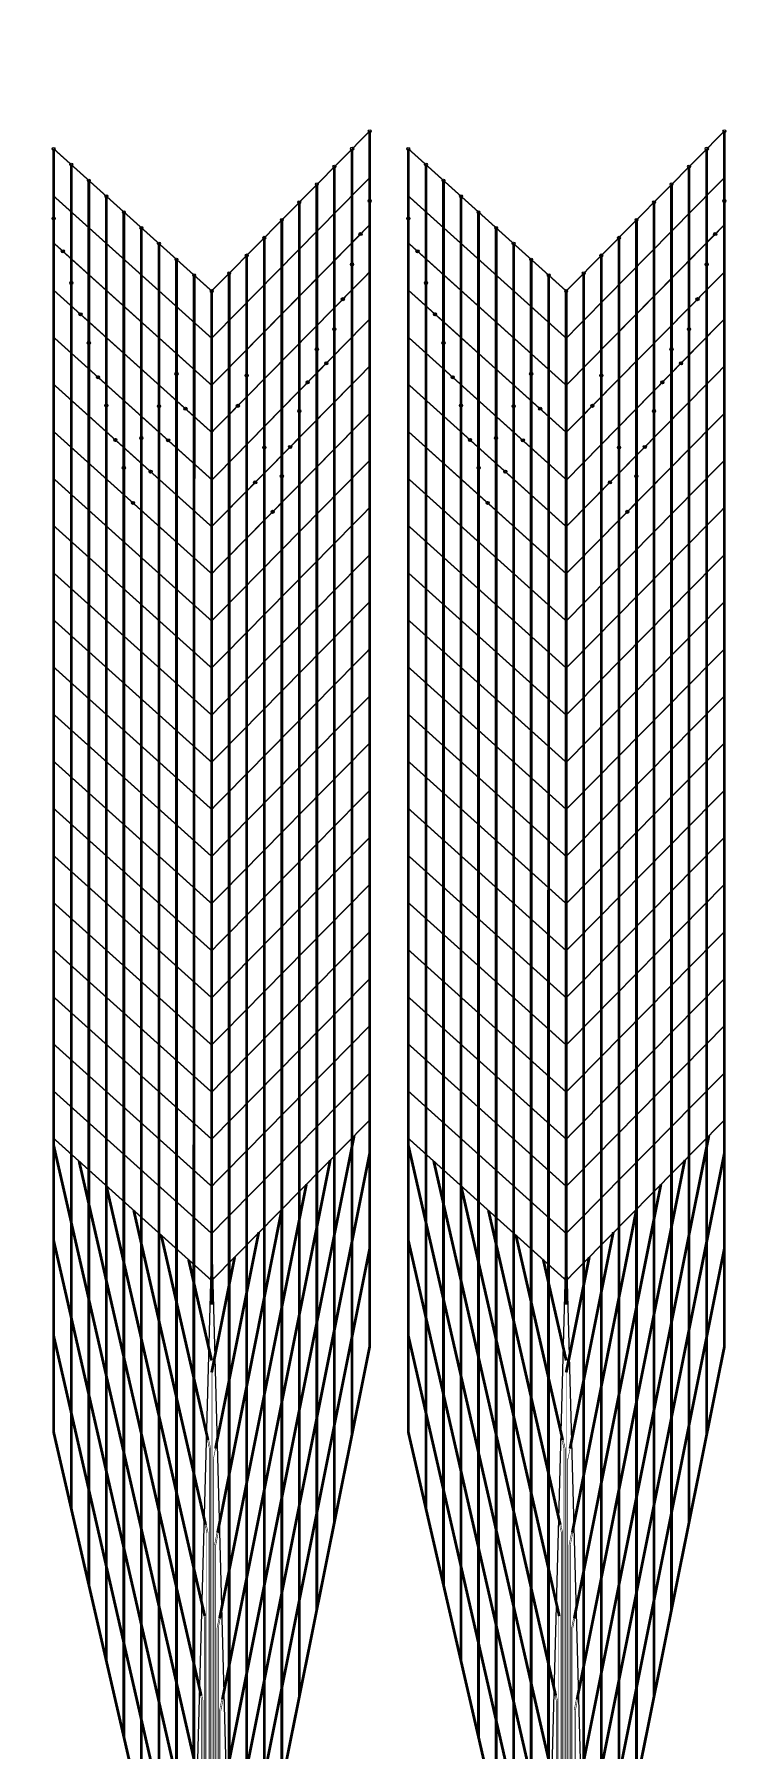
# Model space of a CAD drawing. Header units: millimetres. Extents: x -51 to 51, y -51 to 51.
# Drawn here: x 20.56 to 25.58, y 7.89 to 20.03 of the extents above; entities that cross this region are included whole.
import ezdxf

# ---------------------------------------------------------------- set-up
doc = ezdxf.new("R2010")
doc.units = ezdxf.units.MM
doc.linetypes.add('DASHED', pattern=[19.05, 12.7, -6.35])
for name, color, linetype in [('bottom_SU8', 5, 'Continuous'), ('metal', 43, 'Continuous'), ('Pt_pads', 1, 'Continuous'), ('reference', 18, 'DASHED')]:
    doc.layers.add(name, color=color, linetype=linetype)
doc.layers.add('top SU-8', color=3, linetype='Continuous', transparency=0.63)

msp = doc.modelspace()

# ---------------------------------------------------------------- linework, layer by layer
at = {"layer": 'bottom_SU8', "transparency": 33554544, "const_width": 1}
msp.add_lwpolyline([(-28.578, 24.888, 0.187667), (-37.852, -0.793, 0.186827), (-27.33, -26.113, 0.184277), (-2.859, -37.725, 0.185083), (23.009, -30.078, 0.238565), (37.759, 0.537, 0.237346), (21.83, 30.731, 0.185761), (-4.56, 37.524, 0.186578)], format="xyb", close=True, dxfattribs=at)
at = {"layer": 'bottom_SU8', "transparency": 33554559}
for points, const_width in [([(21.818, 18.216), (22.936, 19.347)], 0.01), ([(24.326, 18.216), (25.445, 19.347)], 0.01), ([(21.818, 17.882), (22.935, 19.017)], 0.01), ([(24.326, 17.882), (25.444, 19.017)], 0.01), ([(21.818, 17.549), (22.936, 18.684)], 0.01), ([(24.326, 17.549), (25.445, 18.684)], 0.01), ([(21.818, 17.216), (22.936, 18.351)], 0.01), ([(24.326, 17.216), (25.445, 18.351)], 0.01), ([(21.818, 16.877), (22.936, 18.018)], 0.01), ([(24.326, 16.877), (25.445, 18.018)], 0.01), ([(21.818, 16.549), (22.936, 17.684)], 0.01), ([(24.326, 16.549), (25.445, 17.684)], 0.01), ([(21.818, 16.216), (22.936, 17.351)], 0.01), ([(24.326, 16.216), (25.445, 17.351)], 0.01), ([(21.818, 15.882), (22.936, 17.018)], 0.01), ([(24.326, 15.882), (25.445, 17.018)], 0.01), ([(21.818, 15.549), (22.936, 16.684)], 0.01), ([(24.326, 15.549), (25.445, 16.684)], 0.01), ([(21.818, 15.216), (22.936, 16.351)], 0.01), ([(24.326, 15.216), (25.445, 16.351)], 0.01), ([(21.818, 14.882), (22.936, 16.018)], 0.01), ([(24.326, 14.882), (25.445, 16.018)], 0.01), ([(21.818, 14.549), (22.936, 15.684)], 0.01), ([(24.326, 14.549), (25.445, 15.684)], 0.01), ([(21.818, 14.216), (22.936, 15.351)], 0.01), ([(24.326, 14.216), (25.445, 15.351)], 0.01), ([(21.818, 13.882), (22.936, 15.018)], 0.01), ([(24.326, 13.882), (25.445, 15.018)], 0.01), ([(21.818, 13.549), (22.936, 14.684)], 0.01), ([(24.326, 13.549), (25.445, 14.684)], 0.01), ([(21.818, 13.216), (22.936, 14.351)], 0.01), ([(24.326, 13.216), (25.445, 14.351)], 0.01), ([(21.818, 12.882), (22.936, 14.018)], 0.01), ([(24.326, 12.882), (25.445, 14.018)], 0.01), ([(21.818, 12.549), (22.936, 13.684)], 0.01), ([(24.326, 12.549), (25.445, 13.684)], 0.01), ([(21.818, 12.216), (22.936, 13.351)], 0.01), ([(24.326, 12.216), (25.445, 13.351)], 0.01), ([(21.818, 11.882), (22.936, 13.018)], 0.01), ([(24.326, 11.882), (25.445, 13.018)], 0.01), ([(21.818, 11.549), (22.936, 12.684)], 0.01), ([(24.326, 11.549), (25.445, 12.684)], 0.01), ([(21.818, 11.216), (22.936, 12.351)], 0.01), ([(24.326, 11.216), (25.445, 12.351)], 0.01), ([(20.7, 12.173), (21.738, 7.632)], 0.02), ([(22.826, 12.239), (21.905, 7.633)], 0.02), ([(23.209, 12.173), (24.246, 7.632)], 0.02), ([(25.335, 12.239), (24.413, 7.633)], 0.02), ([(20.88, 12.06), (21.744, 8.279)], 0.02), ([(22.657, 12.068), (21.894, 8.254)], 0.02), ([(22.936, 12.117), (21.923, 7.049)], 0.02), ([(23.389, 12.06), (24.252, 8.279)], 0.02), ([(25.165, 12.068), (24.403, 8.254)], 0.02), ([(25.445, 12.117), (24.431, 7.049)], 0.02), ([(22.488, 11.896), (21.874, 8.826)], 0.02), ([(24.996, 11.896), (24.383, 8.826)], 0.02), ([(21.073, 11.886), (21.769, 8.843)], 0.02), ([(23.582, 11.886), (24.277, 8.843)], 0.02), ([(21.267, 11.711), (21.775, 9.488)], 0.02), ([(22.314, 11.719), (21.86, 9.432)], 0.02), ([(23.776, 11.711), (24.284, 9.488)], 0.02), ([(24.823, 11.719), (24.369, 9.432)], 0.02), ([(21.461, 11.537), (21.792, 10.088)], 0.02), ([(22.151, 11.558), (21.845, 10.028)], 0.02), ([(23.97, 11.537), (24.301, 10.088)], 0.02), ([(24.659, 11.558), (24.353, 10.028)], 0.02), ([(20.7, 11.5), (21.719, 7.037)], 0.02), ([(22.936, 11.443), (21.935, 6.438)], 0.02), ([(23.209, 11.5), (24.228, 7.037)], 0.02), ([(25.445, 11.443), (24.444, 6.438)], 0.02), ([(21.655, 11.362), (21.818, 10.65)], 0.02), ([(21.981, 11.381), (21.818, 10.566)], 0.02), ([(24.164, 11.362), (24.326, 10.65)], 0.02), ([(24.489, 11.381), (24.326, 10.566)], 0.02), ([(20.7, 10.826), (21.714, 6.389)], 0.02), ([(23.209, 10.826), (24.222, 6.389)], 0.02)]:
    msp.add_lwpolyline(points, dxfattribs=dict(at, const_width=const_width))
at = {"layer": 'bottom_SU8', "transparency": 33554544}
for points, const_width in [([(22.936, 19.347), (22.936, 10.743)], 0.02), ([(25.445, 19.347), (25.445, 10.743)], 0.02), ([(20.7, 19.222), (20.7, 10.137)], 0.02), ([(20.7, 19.222), (21.818, 18.216)], 0.01), ([(22.811, 19.222), (22.811, 10.127)], 0.02), ([(23.209, 19.222), (23.209, 10.137)], 0.02), ([(23.209, 19.222), (24.326, 18.216)], 0.01), ([(25.32, 19.222), (25.32, 10.127)], 0.02), ([(20.7, 18.888), (21.818, 17.882)], 0.01), ([(21.073, 16.127), (21.073, 18.886)], 0.02), ([(23.209, 18.888), (24.326, 17.882)], 0.01), ([(23.582, 16.127), (23.582, 18.886)], 0.02), ([(20.7, 18.556), (21.818, 17.549)], 0.01), ([(23.209, 18.556), (24.326, 17.549)], 0.01), ([(20.7, 18.222), (21.818, 17.216)], 0.01), ([(21.818, 18.216), (21.818, 11.044)], 0.02), ([(23.209, 18.222), (24.326, 17.216)], 0.01), ([(24.326, 18.216), (24.326, 11.044)], 0.02), ([(20.7, 17.889), (21.818, 16.882)], 0.01), ([(23.209, 17.889), (24.326, 16.882)], 0.01), ([(20.7, 17.556), (21.818, 16.549)], 0.01), ([(23.209, 17.556), (24.326, 16.549)], 0.01), ([(20.7, 17.222), (21.818, 16.216)], 0.01), ([(23.209, 17.222), (24.326, 16.216)], 0.01), ([(20.7, 16.889), (21.818, 15.882)], 0.01), ([(23.209, 16.889), (24.326, 15.882)], 0.01), ([(20.7, 16.556), (21.818, 15.549)], 0.01), ([(23.209, 16.556), (24.326, 15.549)], 0.01), ([(20.7, 16.222), (21.818, 15.216)], 0.01), ([(23.209, 16.222), (24.326, 15.216)], 0.01), ([(20.7, 15.889), (21.818, 14.882)], 0.01), ([(23.209, 15.889), (24.326, 14.882)], 0.01), ([(20.7, 15.556), (21.818, 14.549)], 0.01), ([(23.209, 15.556), (24.326, 14.549)], 0.01), ([(20.7, 15.222), (21.818, 14.216)], 0.01), ([(23.209, 15.222), (24.326, 14.216)], 0.01), ([(20.7, 14.889), (21.818, 13.882)], 0.01), ([(23.209, 14.889), (24.326, 13.882)], 0.01), ([(20.7, 14.556), (21.818, 13.549)], 0.01), ([(23.209, 14.556), (24.326, 13.549)], 0.01), ([(20.7, 14.222), (21.818, 13.216)], 0.01), ([(23.209, 14.222), (24.326, 13.216)], 0.01), ([(20.7, 13.889), (21.818, 12.882)], 0.01), ([(23.209, 13.889), (24.326, 12.882)], 0.01), ([(20.7, 13.556), (21.818, 12.549)], 0.01), ([(23.209, 13.556), (24.326, 12.549)], 0.01), ([(20.7, 13.222), (21.818, 12.216)], 0.01), ([(23.209, 13.222), (24.326, 12.216)], 0.01), ([(20.7, 12.889), (21.818, 11.882)], 0.01), ([(23.209, 12.889), (24.326, 11.882)], 0.01), ([(20.7, 12.556), (21.818, 11.549)], 0.01), ([(23.209, 12.556), (24.326, 11.549)], 0.01), ([(20.7, 12.222), (21.818, 11.216)], 0.01), ([(23.209, 12.222), (24.326, 11.216)], 0.01), ([(21.957, 5.879), (22.936, 10.749)], 0.02), ([(24.466, 5.879), (25.445, 10.749)], 0.02), ([(20.7, 10.144), (21.678, 5.898)], 0.02), ([(23.209, 10.144), (24.186, 5.898)], 0.02)]:
    msp.add_lwpolyline(points, dxfattribs=dict(at, const_width=const_width))
at = {"layer": 'bottom_SU8', "transparency": 33554559}
for points in [[(20.825, 19.11, 0.02, 0.02, 0), (20.825, 9.601, 0.02, 0.02, 0)], [(22.686, 19.097, 0.02, 0.02, 0), (22.686, 9.505, 0.02, 0.02, 0)], [(23.334, 19.11, 0.02, 0.02, 0), (23.334, 9.601, 0.02, 0.02, 0)], [(25.195, 19.097, 0.02, 0.02, 0), (25.195, 9.505, 0.02, 0.02, 0)], [(20.949, 18.998, 0.02, 0.02, 0), (20.949, 9.062, 0.02, 0.02, 0)], [(22.562, 18.971, 0.02, 0.02, 0), (22.562, 8.888, 0.02, 0.02, 0)], [(23.458, 18.998, 0.02, 0.02, 0), (23.458, 9.062, 0.02, 0.02, 0)], [(25.071, 18.971, 0.02, 0.02, 0), (25.071, 8.888, 0.02, 0.02, 0)], [(22.438, 18.845, 0.02, 0.02, 0), (22.438, 8.271, 0.02, 0.02, 0)], [(24.947, 18.845, 0.02, 0.02, 0), (24.947, 8.271, 0.02, 0.02, 0)], [(21.197, 18.774, 0.02, 0.02, 0), (21.197, 7.984, 0.02, 0.02, 0)], [(22.314, 18.719, 0.02, 0.02, 0), (22.314, 7.658, 0.02, 0.02, 0)], [(23.706, 18.774, 0.02, 0.02, 0), (23.706, 7.984, 0.02, 0.02, 0)], [(24.823, 18.719, 0.02, 0.02, 0), (24.823, 7.658, 0.02, 0.02, 0)], [(21.321, 18.663, 0.02, 0.02, 0), (21.321, 7.446, 0.02, 0.02, 0)], [(22.19, 18.593, 0.02, 0.02, 0), (22.19, 7.037, 0.02, 0.02, 0)], [(23.83, 18.663, 0.02, 0.02, 0), (23.83, 7.446, 0.02, 0.02, 0)], [(24.699, 18.593, 0.02, 0.02, 0), (24.699, 7.037, 0.02, 0.02, 0)], [(21.445, 18.551, 0.02, 0.02, 0), (21.445, 6.906, 0.02, 0.02, 0)], [(22.066, 18.468, 0.02, 0.02, 0), (22.066, 6.42, 0.02, 0.02, 0)], [(23.954, 18.551, 0.02, 0.02, 0), (23.954, 6.906, 0.02, 0.02, 0)], [(24.574, 18.468, 0.02, 0.02, 0), (24.574, 6.42, 0.02, 0.02, 0)], [(21.569, 18.439, 0.02, 0.02, 0), (21.569, 6.368, 0.02, 0.02, 0)], [(21.694, 18.327, 0.02, 0.02, 0), (21.691, 6.758, 0.02, 0.02, 0)], [(21.942, 18.342, 0.02, 0.02, 0), (21.942, 6.881, 0.02, 0.02, 0)], [(24.078, 18.439, 0.02, 0.02, 0), (24.078, 6.368, 0.02, 0.02, 0)], [(24.202, 18.327, 0.02, 0.02, 0), (24.2, 6.758, 0.02, 0.02, 0)], [(24.45, 18.342, 0.02, 0.02, 0), (24.45, 6.881, 0.02, 0.02, 0)], [(21.073, 16.127, 0.02, 0.02, 0), (21.073, 8.523, 0.04, 0.04, 0)], [(23.582, 16.127, 0.02, 0.02, 0), (23.582, 8.523, 0.04, 0.04, 0)]]:
    msp.add_lwpolyline(points, format="xyseb", dxfattribs=at)
at = {"layer": 'bottom_SU8', "transparency": 33554544}
for points in [[(21.818, 11.462), (21.968, 5.923), (21.669, 5.923)], [(24.326, 11.462), (24.476, 5.923), (24.178, 5.923)]]:
    msp.add_lwpolyline(points, close=True, dxfattribs=at)
for centre, radius in [((22.936, 19.347), 0.01), ((25.445, 19.347), 0.01), ((20.7, 19.222), 0.01), ((22.811, 19.222), 0.0115), ((23.209, 19.222), 0.01), ((25.32, 19.222), 0.0115), ((20.825, 19.11), 0.01), ((23.334, 19.11), 0.01), ((20.949, 18.998), 0.01), ((23.458, 18.998), 0.01), ((21.073, 18.886), 0.01), ((22.936, 18.853), 0.011), ((23.582, 18.886), 0.01), ((25.445, 18.853), 0.011), ((20.7, 18.729), 0.011), ((21.197, 18.774), 0.01), ((23.209, 18.729), 0.011), ((23.706, 18.774), 0.01), ((21.321, 18.663), 0.01), ((22.871, 18.619), 0.011), ((23.83, 18.663), 0.01), ((25.38, 18.619), 0.011), ((20.765, 18.497), 0.011), ((21.445, 18.551), 0.01), ((23.274, 18.497), 0.011), ((23.954, 18.551), 0.01), ((21.569, 18.439), 0.01), ((21.694, 18.327), 0.01), ((22.811, 18.404), 0.011), ((24.078, 18.439), 0.01), ((24.202, 18.327), 0.01), ((25.32, 18.404), 0.011), ((20.825, 18.273), 0.011), ((23.334, 18.273), 0.011), ((22.746, 18.158), 0.011), ((25.255, 18.158), 0.011), ((20.89, 18.051), 0.011), ((23.398, 18.051), 0.011), ((20.949, 17.85), 0.011), ((22.686, 17.946), 0.011), ((23.458, 17.85), 0.011), ((25.195, 17.946), 0.011), ((22.562, 17.805), 0.011), ((25.071, 17.805), 0.011), ((21.014, 17.606), 0.011), ((21.569, 17.63), 0.011), ((22.066, 17.618), 0.011), ((22.629, 17.705), 0.011), ((23.523, 17.606), 0.011), ((24.078, 17.63), 0.011), ((24.574, 17.618), 0.011), ((25.138, 17.705), 0.011), ((22.497, 17.57), 0.011), ((25.006, 17.57), 0.011), ((21.073, 17.406), 0.011), ((21.445, 17.401), 0.011), ((21.633, 17.383), 0.011), ((22.003, 17.404), 0.011), ((22.438, 17.367), 0.011), ((23.582, 17.406), 0.011), ((23.954, 17.401), 0.011), ((24.142, 17.383), 0.011), ((24.511, 17.404), 0.011), ((24.947, 17.367), 0.011), ((21.137, 17.162), 0.011), ((21.321, 17.176), 0.011), ((21.51, 17.16), 0.011), ((22.19, 17.109), 0.011), ((22.373, 17.113), 0.011), ((23.646, 17.162), 0.011), ((23.83, 17.176), 0.011), ((24.019, 17.16), 0.011), ((24.699, 17.109), 0.011), ((24.882, 17.113), 0.011), ((21.197, 16.965), 0.011), ((21.386, 16.938), 0.011), ((22.314, 16.906), 0.011), ((23.706, 16.965), 0.011), ((23.895, 16.938), 0.011), ((24.822, 16.906), 0.011), ((22.126, 16.862), 0.011), ((24.635, 16.862), 0.011), ((21.261, 16.717), 0.011), ((22.249, 16.654), 0.011), ((23.77, 16.717), 0.011), ((24.758, 16.654), 0.011)]:
    msp.add_circle(centre, radius, dxfattribs=at)
at = {"layer": 'bottom_SU8', "transparency": 33554559}
for centre in [(22.686, 19.097), (25.195, 19.097), (22.562, 18.971), (25.071, 18.971), (22.438, 18.845), (24.947, 18.845), (22.314, 18.719), (24.823, 18.719), (22.19, 18.593), (24.699, 18.593), (22.066, 18.468), (24.574, 18.468), (21.942, 18.342), (24.45, 18.342), (21.818, 18.216), (24.326, 18.216)]:
    msp.add_circle(centre, 0.01, dxfattribs=at)
at = {"layer": 'metal', "transparency": 33554544, "const_width": 1}
msp.add_lwpolyline([(-28.578, 24.888, 0.187667), (-37.852, -0.793, 0.186827), (-27.33, -26.113, 0.184277), (-2.859, -37.725, 0.185083), (23.009, -30.078, 0.238565), (37.759, 0.537, 0.237346), (21.83, 30.731, 0.185761), (-4.56, 37.524, 0.186578)], format="xyb", close=True, dxfattribs=at)
at = {"layer": 'metal', "transparency": 33554544, "const_width": 0.004}
for points in [[(22.941, 10.748), (22.941, 18.853)], [(25.45, 10.748), (25.45, 18.853)], [(20.696, 10.137), (20.696, 18.729)], [(23.205, 10.137), (23.204, 18.729)], [(22.931, 18.68), (22.871, 18.619)], [(22.931, 10.749), (22.931, 18.681)], [(25.44, 18.68), (25.38, 18.619)], [(25.44, 10.749), (25.44, 18.681)], [(20.704, 18.552), (20.765, 18.497)], [(20.705, 10.142), (20.705, 18.551)], [(23.213, 18.552), (23.274, 18.497)], [(23.214, 10.142), (23.214, 18.551)], [(22.816, 10.819), (22.816, 18.404)], [(25.325, 10.819), (25.325, 18.404)], [(22.806, 18.219), (22.746, 18.158)], [(22.806, 10.82), (22.806, 18.221)], [(25.315, 18.219), (25.255, 18.158)], [(25.315, 10.82), (25.315, 18.221)], [(20.83, 10.278), (20.83, 18.109)], [(20.83, 18.105), (20.89, 18.051)], [(23.339, 10.278), (23.339, 18.109)], [(23.339, 18.105), (23.398, 18.051)], [(20.944, 17.85), (20.945, 10.405)], [(22.691, 10.865), (22.691, 17.946)], [(23.453, 17.85), (23.453, 10.405)], [(25.2, 10.865), (25.2, 17.946)], [(22.567, 10.918), (22.567, 17.805)], [(22.681, 17.759), (22.629, 17.705)], [(22.681, 10.866), (22.681, 17.761)], [(25.075, 10.918), (25.075, 17.805)], [(25.19, 17.759), (25.138, 17.705)], [(25.19, 10.866), (25.19, 17.761)], [(20.953, 17.661), (21.014, 17.606)], [(20.954, 10.405), (20.954, 17.66)], [(21.565, 11.061), (21.565, 17.63)], [(22.066, 11.131), (22.066, 17.618)], [(22.559, 17.634), (22.497, 17.57)], [(22.557, 10.921), (22.558, 17.633)], [(23.462, 17.661), (23.523, 17.606)], [(23.463, 10.405), (23.463, 17.66)], [(24.074, 11.061), (24.074, 17.63)], [(24.575, 11.131), (24.575, 17.618)], [(25.068, 17.634), (25.006, 17.57)], [(25.066, 10.921), (25.067, 17.633)], [(21.069, 10.535), (21.069, 17.406)], [(21.441, 10.93), (21.441, 17.402)], [(21.573, 17.438), (21.633, 17.383)], [(21.574, 11.061), (21.574, 17.437)], [(21.94, 17.34), (22.003, 17.404)], [(22.442, 10.97), (22.443, 17.367)], [(23.578, 10.535), (23.578, 17.406)], [(23.95, 10.93), (23.95, 17.402)], [(24.082, 17.438), (24.142, 17.383)], [(24.083, 11.061), (24.083, 17.437)], [(24.448, 17.34), (24.511, 17.404)], [(24.951, 10.97), (24.952, 17.367)], [(21.942, 11.185), (21.942, 17.342)], [(24.45, 11.185), (24.45, 17.342)], [(21.077, 10.535), (21.077, 17.218)], [(21.077, 17.216), (21.137, 17.162)], [(21.316, 10.799), (21.316, 17.176)], [(21.45, 10.93), (21.45, 17.215)], [(21.45, 17.213), (21.51, 17.16)], [(22.433, 17.174), (22.373, 17.113)], [(22.433, 10.971), (22.433, 17.175)], [(23.586, 10.535), (23.586, 17.218)], [(23.586, 17.216), (23.646, 17.162)], [(23.825, 10.799), (23.825, 17.176)], [(23.959, 10.93), (23.959, 17.215)], [(23.959, 17.213), (24.019, 17.16)], [(24.942, 17.174), (24.882, 17.113)], [(24.942, 10.971), (24.942, 17.175)], [(22.194, 11.094), (22.194, 17.109)], [(24.703, 11.094), (24.703, 17.109)], [(21.193, 10.669), (21.193, 16.965)], [(21.326, 10.801), (21.326, 16.994)], [(21.326, 16.992), (21.386, 16.938)], [(22.186, 16.924), (22.126, 16.862)], [(22.185, 11.094), (22.185, 16.923)], [(22.319, 11.025), (22.319, 16.906)], [(23.702, 10.669), (23.702, 16.965)], [(23.835, 10.801), (23.835, 16.994)], [(23.835, 16.992), (23.895, 16.938)], [(24.695, 16.924), (24.635, 16.862)], [(24.693, 11.094), (24.694, 16.923)], [(24.828, 11.025), (24.828, 16.906)], [(21.201, 10.668), (21.202, 16.774)], [(21.202, 16.772), (21.261, 16.717)], [(23.71, 10.668), (23.71, 16.774)], [(23.71, 16.772), (23.77, 16.717)], [(22.308, 16.714), (22.249, 16.654)], [(22.308, 11.025), (22.308, 16.716)], [(24.817, 16.714), (24.758, 16.654)], [(24.817, 11.025), (24.817, 16.716)], [(21.942, 11.186), (21.819, 10.571)], [(24.45, 11.186), (24.327, 10.571)], [(21.802, 10.026), (21.565, 11.062)], [(21.811, 10.027), (21.574, 11.062)], [(22.066, 11.134), (21.829, 9.947)], [(21.838, 9.343), (22.185, 11.095)], [(21.847, 9.343), (22.195, 11.095)], [(24.31, 10.026), (24.074, 11.062)], [(24.319, 10.027), (24.083, 11.062)], [(24.575, 11.134), (24.337, 9.947)], [(24.346, 9.343), (24.694, 11.095)], [(24.355, 9.343), (24.703, 11.095)], [(21.784, 9.431), (21.441, 10.932)], [(21.793, 9.431), (21.45, 10.932)], [(21.856, 8.757), (22.308, 11.026)], [(21.865, 8.76), (22.319, 11.026)], [(21.874, 8.176), (22.433, 10.973)], [(21.883, 8.173), (22.443, 10.973)], [(24.292, 9.431), (23.95, 10.932)], [(24.301, 9.431), (23.959, 10.932)], [(24.364, 8.757), (24.817, 11.026)], [(24.373, 8.76), (24.828, 11.026)], [(24.382, 8.176), (24.942, 10.973)], [(24.391, 8.173), (24.952, 10.973)], [(21.892, 7.592), (22.557, 10.922)], [(21.901, 7.591), (22.567, 10.92)], [(21.91, 7.009), (22.681, 10.866)], [(21.919, 7.006), (22.691, 10.866)], [(21.928, 6.425), (22.806, 10.821)], [(21.935, 6.414), (22.816, 10.821)], [(24.4, 7.592), (25.066, 10.922)], [(24.409, 7.591), (25.075, 10.92)], [(24.418, 7.009), (25.19, 10.866)], [(24.427, 7.006), (25.2, 10.866)], [(24.436, 6.425), (25.315, 10.821)], [(24.444, 6.414), (25.325, 10.821)], [(21.766, 8.837), (21.316, 10.801)], [(21.775, 8.84), (21.326, 10.802)], [(21.946, 5.847), (22.931, 10.75)], [(21.955, 5.846), (22.941, 10.749)], [(24.274, 8.837), (23.825, 10.801)], [(24.283, 8.84), (23.835, 10.802)], [(24.454, 5.847), (25.44, 10.75)], [(24.463, 5.846), (25.45, 10.749)], [(21.748, 8.243), (21.193, 10.669)], [(21.757, 8.243), (21.201, 10.669)], [(21.82, -11.096), (21.82, 10.575)], [(24.256, 8.243), (23.702, 10.669)], [(24.265, 8.243), (23.71, 10.669)], [(24.328, -11.096), (24.328, 10.575)], [(21.73, 7.649), (21.069, 10.536)], [(21.739, 7.649), (21.077, 10.536)], [(24.238, 7.649), (23.578, 10.536)], [(24.247, 7.649), (23.586, 10.536)], [(21.712, 7.052), (20.945, 10.408)], [(21.721, 7.052), (20.954, 10.408)], [(24.22, 7.052), (23.453, 10.408)], [(24.229, 7.052), (23.463, 10.408)], [(20.819, 10.285), (21.694, 6.455)], [(21.703, 6.456), (20.829, 10.285)], [(23.328, 10.285), (24.202, 6.455)], [(24.211, 6.456), (23.338, 10.285)], [(20.696, 10.143), (21.676, 5.887)], [(21.685, 5.889), (20.705, 10.143)], [(23.205, 10.143), (24.184, 5.887)], [(24.193, 5.889), (23.214, 10.143)], [(21.802, -12.096), (21.802, 10.027)], [(21.811, -11.596), (21.811, 10.029)], [(21.829, -10.596), (21.829, 9.956)], [(24.31, -12.096), (24.31, 10.027)], [(24.319, -11.596), (24.319, 10.029)], [(24.337, -10.596), (24.337, 9.956)], [(21.784, -13.096), (21.784, 9.437)], [(21.793, -12.596), (21.793, 9.437)], [(21.838, -10.096), (21.838, 9.348)], [(21.847, -9.596), (21.847, 9.348)], [(24.292, -13.096), (24.292, 9.437)], [(24.301, -12.596), (24.301, 9.437)], [(24.346, -10.096), (24.346, 9.348)], [(24.355, -9.596), (24.355, 9.348)], [(21.766, -14.096), (21.766, 8.839)], [(21.775, -13.596), (21.775, 8.841)], [(21.856, -9.096), (21.856, 8.76)], [(21.865, -8.596), (21.865, 8.762)], [(24.274, -14.096), (24.274, 8.839)], [(24.283, -13.596), (24.283, 8.841)], [(24.364, -9.096), (24.364, 8.76)], [(24.373, -8.596), (24.373, 8.762)], [(21.748, -15.096), (21.748, 8.244)], [(21.757, -14.596), (21.757, 8.244)], [(21.874, -8.096), (21.874, 8.176)], [(21.883, -7.596), (21.883, 8.176)], [(24.256, -15.096), (24.256, 8.244)], [(24.265, -14.596), (24.265, 8.244)], [(24.382, -8.096), (24.382, 8.176)], [(24.391, -7.596), (24.391, 8.176)]]:
    msp.add_lwpolyline(points, dxfattribs=at)
at = {"layer": 'metal', "transparency": 33554554, "const_width": 0.004}
for points in [[(20.821, 10.278), (20.82, 18.273)], [(23.33, 10.278), (23.329, 18.273)]]:
    msp.add_lwpolyline(points, dxfattribs=at)
at = {"layer": 'metal', "transparency": 33554544}
for centre in [(22.936, 18.853), (25.445, 18.853), (20.7, 18.729), (23.209, 18.729), (22.871, 18.619), (25.38, 18.619), (20.765, 18.497), (23.274, 18.497), (22.811, 18.404), (25.32, 18.404), (20.825, 18.273), (23.334, 18.273), (22.746, 18.158), (25.255, 18.158), (20.89, 18.051), (23.398, 18.051), (20.949, 17.85), (22.686, 17.946), (23.458, 17.85), (25.195, 17.946), (22.562, 17.805), (25.071, 17.805), (21.014, 17.606), (21.569, 17.63), (22.066, 17.618), (22.629, 17.705), (23.523, 17.606), (24.078, 17.63), (24.574, 17.618), (25.138, 17.705), (22.497, 17.57), (25.006, 17.57), (21.073, 17.406), (21.445, 17.401), (21.633, 17.383), (22.003, 17.404), (22.438, 17.367), (23.582, 17.406), (23.954, 17.401), (24.142, 17.383), (24.511, 17.404), (24.947, 17.367), (21.137, 17.162), (21.321, 17.176), (21.51, 17.16), (22.373, 17.113), (23.646, 17.162), (23.83, 17.176), (24.019, 17.16), (24.882, 17.113), (22.19, 17.109), (24.699, 17.109), (21.197, 16.965), (21.386, 16.938), (22.314, 16.906), (23.706, 16.965), (23.895, 16.938), (24.822, 16.906), (22.126, 16.862), (24.635, 16.862), (21.261, 16.717), (22.249, 16.654), (23.77, 16.717), (24.758, 16.654)]:
    msp.add_circle(centre, 0.01, dxfattribs=at)
at = {"layer": 'Pt_pads', "transparency": 33554544, "const_width": 1}
msp.add_lwpolyline([(-28.578, 24.888, 0.187667), (-37.852, -0.793, 0.186827), (-27.33, -26.113, 0.184277), (-2.859, -37.725, 0.185083), (23.009, -30.078, 0.238565), (37.759, 0.537, 0.237346), (21.83, 30.731, 0.185761), (-4.56, 37.524, 0.186578)], format="xyb", close=True, dxfattribs=at)
at = {"layer": 'Pt_pads', "transparency": 33554544}
for centre in [(22.936, 18.853), (25.445, 18.853), (20.7, 18.729), (23.209, 18.729), (22.871, 18.619), (25.38, 18.619), (20.765, 18.497), (23.274, 18.497), (22.811, 18.404), (25.32, 18.404), (20.825, 18.273), (23.334, 18.273), (22.746, 18.158), (25.255, 18.158), (20.89, 18.051), (23.398, 18.051), (20.949, 17.85), (22.686, 17.946), (23.458, 17.85), (25.195, 17.946), (22.562, 17.805), (25.071, 17.805), (21.014, 17.606), (21.569, 17.63), (22.066, 17.618), (22.629, 17.705), (23.523, 17.606), (24.078, 17.63), (24.574, 17.618), (25.138, 17.705), (22.497, 17.57), (25.006, 17.57), (21.073, 17.406), (21.445, 17.401), (21.633, 17.383), (22.003, 17.404), (22.438, 17.367), (23.582, 17.406), (23.954, 17.401), (24.142, 17.383), (24.511, 17.404), (24.947, 17.367), (21.137, 17.162), (21.321, 17.176), (21.51, 17.16), (22.373, 17.113), (23.646, 17.162), (23.83, 17.176), (24.019, 17.16), (24.882, 17.113), (22.19, 17.109), (24.699, 17.109), (21.197, 16.965), (21.386, 16.938), (22.314, 16.906), (23.706, 16.965), (23.895, 16.938), (24.822, 16.906), (22.126, 16.862), (24.635, 16.862), (21.261, 16.717), (22.249, 16.654), (23.77, 16.717), (24.758, 16.654)]:
    msp.add_circle(centre, 0.01, dxfattribs=at)
at = {"layer": 'reference'}
msp.add_circle((0, 0), 38.1, dxfattribs=at)
at = {"layer": 'top SU-8', "transparency": 33554544, "const_width": 1}
msp.add_lwpolyline([(-28.578, 24.888, 0.187667), (-37.852, -0.793, 0.186827), (-27.33, -26.113, 0.184277), (-2.859, -37.725, 0.185083), (23.009, -30.078, 0.238565), (37.759, 0.537, 0.237346), (21.83, 30.731, 0.185761), (-4.56, 37.524, 0.186578)], format="xyb", close=True, dxfattribs=at)
at = {"layer": 'top SU-8', "transparency": 33554559}
for points, const_width in [([(21.818, 18.216), (22.936, 19.347)], 0.01), ([(24.326, 18.216), (25.445, 19.347)], 0.01), ([(21.818, 17.882), (22.935, 19.017)], 0.01), ([(24.326, 17.882), (25.444, 19.017)], 0.01), ([(21.818, 17.549), (22.861, 18.609)], 0.01), ([(24.326, 17.549), (25.37, 18.609)], 0.01), ([(22.013, 17.414), (22.736, 18.148)], 0.01), ([(24.521, 17.414), (25.245, 18.148)], 0.01), ([(22.383, 17.123), (22.936, 17.684)], 0.01), ([(24.892, 17.123), (25.445, 17.684)], 0.01), ([(21.818, 16.877), (22.487, 17.56)], 0.01), ([(24.326, 16.877), (24.996, 17.56)], 0.01), ([(22.258, 16.663), (22.936, 17.351)], 0.01), ([(24.767, 16.663), (25.445, 17.351)], 0.01), ([(21.818, 15.882), (22.936, 17.018)], 0.01), ([(24.326, 15.882), (25.445, 17.018)], 0.01), ([(21.818, 15.549), (22.936, 16.684)], 0.01), ([(24.326, 15.549), (25.445, 16.684)], 0.01), ([(21.818, 15.216), (22.936, 16.351)], 0.01), ([(24.326, 15.216), (25.445, 16.351)], 0.01), ([(21.818, 14.882), (22.936, 16.018)], 0.01), ([(24.326, 14.882), (25.445, 16.018)], 0.01), ([(21.818, 14.549), (22.936, 15.684)], 0.01), ([(24.326, 14.549), (25.445, 15.684)], 0.01), ([(21.818, 14.216), (22.936, 15.351)], 0.01), ([(24.326, 14.216), (25.445, 15.351)], 0.01), ([(21.818, 13.882), (22.936, 15.018)], 0.01), ([(24.326, 13.882), (25.445, 15.018)], 0.01), ([(21.818, 13.549), (22.936, 14.684)], 0.01), ([(24.326, 13.549), (25.445, 14.684)], 0.01), ([(21.818, 13.216), (22.936, 14.351)], 0.01), ([(24.326, 13.216), (25.445, 14.351)], 0.01), ([(21.818, 12.882), (22.936, 14.018)], 0.01), ([(24.326, 12.882), (25.445, 14.018)], 0.01), ([(21.818, 12.549), (22.936, 13.684)], 0.01), ([(24.326, 12.549), (25.445, 13.684)], 0.01), ([(21.818, 12.216), (22.936, 13.351)], 0.01), ([(24.326, 12.216), (25.445, 13.351)], 0.01), ([(21.818, 11.882), (22.936, 13.018)], 0.01), ([(24.326, 11.882), (25.445, 13.018)], 0.01), ([(21.818, 11.549), (22.936, 12.684)], 0.01), ([(24.326, 11.549), (25.445, 12.684)], 0.01), ([(21.818, 11.216), (22.936, 12.351)], 0.01), ([(24.326, 11.216), (25.445, 12.351)], 0.01), ([(20.7, 12.173), (21.738, 7.632)], 0.02), ([(22.826, 12.239), (21.905, 7.633)], 0.02), ([(23.209, 12.173), (24.246, 7.632)], 0.02), ([(25.335, 12.239), (24.413, 7.633)], 0.02), ([(20.88, 12.06), (21.744, 8.279)], 0.02), ([(22.657, 12.068), (21.894, 8.254)], 0.02), ([(22.936, 12.117), (21.923, 7.049)], 0.02), ([(23.389, 12.06), (24.252, 8.279)], 0.02), ([(25.165, 12.068), (24.403, 8.254)], 0.02), ([(25.445, 12.117), (24.431, 7.049)], 0.02), ([(22.488, 11.896), (21.874, 8.826)], 0.02), ([(24.996, 11.896), (24.383, 8.826)], 0.02), ([(21.073, 11.886), (21.769, 8.843)], 0.02), ([(23.582, 11.886), (24.277, 8.843)], 0.02), ([(21.267, 11.711), (21.775, 9.488)], 0.02), ([(22.314, 11.719), (21.86, 9.432)], 0.02), ([(23.776, 11.711), (24.284, 9.488)], 0.02), ([(24.823, 11.719), (24.369, 9.432)], 0.02), ([(21.461, 11.537), (21.792, 10.088)], 0.02), ([(22.151, 11.558), (21.845, 10.028)], 0.02), ([(23.97, 11.537), (24.301, 10.088)], 0.02), ([(24.659, 11.558), (24.353, 10.028)], 0.02), ([(20.7, 11.5), (21.719, 7.037)], 0.02), ([(22.936, 11.443), (21.935, 6.438)], 0.02), ([(23.209, 11.5), (24.228, 7.037)], 0.02), ([(25.445, 11.443), (24.444, 6.438)], 0.02), ([(21.655, 11.362), (21.818, 10.65)], 0.02), ([(21.981, 11.381), (21.818, 10.566)], 0.02), ([(24.164, 11.362), (24.326, 10.65)], 0.02), ([(24.489, 11.381), (24.326, 10.566)], 0.02), ([(20.7, 10.826), (21.714, 6.389)], 0.02), ([(23.209, 10.826), (24.222, 6.389)], 0.02)]:
    msp.add_lwpolyline(points, dxfattribs=dict(at, const_width=const_width))
at = {"layer": 'top SU-8', "transparency": 33554544}
for points, const_width in [([(22.936, 18.868), (22.936, 19.347)], 0.02), ([(25.445, 18.868), (25.445, 19.347)], 0.02), ([(20.7, 18.748), (20.7, 19.222)], 0.02), ([(20.7, 19.222), (21.818, 18.216)], 0.01), ([(22.811, 18.419), (22.811, 19.222)], 0.02), ([(23.209, 18.748), (23.209, 19.222)], 0.02), ([(23.209, 19.222), (24.326, 18.216)], 0.01), ([(25.32, 18.419), (25.32, 19.222)], 0.02), ([(20.825, 18.29), (20.825, 19.11)], 0.02), ([(22.686, 17.96), (22.686, 19.097)], 0.02), ([(23.334, 18.29), (23.334, 19.11)], 0.02), ([(25.195, 17.96), (25.195, 19.097)], 0.02), ([(20.949, 17.867), (20.949, 18.998)], 0.02), ([(22.562, 17.822), (22.562, 18.971)], 0.02), ([(23.458, 17.867), (23.458, 18.998)], 0.02), ([(25.071, 17.822), (25.071, 18.971)], 0.02), ([(20.7, 18.888), (21.818, 17.882)], 0.01), ([(21.073, 17.421), (21.073, 18.886)], 0.02), ([(22.438, 17.384), (22.438, 18.845)], 0.02), ([(22.936, 18.837), (22.936, 10.743)], 0.02), ([(23.209, 18.888), (24.326, 17.882)], 0.01), ([(23.582, 17.421), (23.582, 18.886)], 0.02), ([(24.947, 17.384), (24.947, 18.845)], 0.02), ([(25.444, 18.837), (25.445, 10.743)], 0.02), ([(20.7, 18.716), (20.7, 10.137)], 0.02), ([(21.197, 16.98), (21.197, 18.774)], 0.02), ([(22.314, 16.92), (22.314, 18.719)], 0.02), ([(23.209, 18.716), (23.209, 10.137)], 0.02), ([(23.706, 16.98), (23.706, 18.774)], 0.02), ([(24.822, 16.92), (24.823, 18.719)], 0.02), ([(21.321, 17.189), (21.321, 18.663)], 0.02), ([(22.19, 17.13), (22.19, 18.593)], 0.02), ([(22.882, 18.63), (22.936, 18.684)], 0.01), ([(23.83, 17.189), (23.83, 18.663)], 0.02), ([(24.699, 17.13), (24.699, 18.593)], 0.02), ([(25.391, 18.63), (25.445, 18.684)], 0.01), ([(20.755, 18.507), (20.7, 18.556)], 0.01), ([(20.776, 18.487), (21.818, 17.549)], 0.01), ([(21.445, 17.416), (21.445, 18.551)], 0.02), ([(22.066, 17.634), (22.066, 18.468)], 0.02), ([(23.263, 18.507), (23.209, 18.556)], 0.01), ([(23.285, 18.487), (24.326, 17.549)], 0.01), ([(23.954, 17.416), (23.954, 18.551)], 0.02), ([(24.574, 17.634), (24.574, 18.468)], 0.02), ([(21.569, 17.647), (21.569, 18.439)], 0.02), ([(22.757, 18.17), (22.936, 18.351)], 0.01), ([(22.811, 18.388), (22.811, 10.127)], 0.02), ([(24.078, 17.647), (24.078, 18.439)], 0.02), ([(25.266, 18.17), (25.445, 18.351)], 0.01), ([(25.32, 18.388), (25.32, 10.127)], 0.02), ([(20.878, 18.062), (20.7, 18.222)], 0.01), ([(21.818, 18.216), (21.818, 11.044)], 0.02), ([(23.387, 18.062), (23.209, 18.222)], 0.01), ([(24.326, 18.216), (24.326, 11.044)], 0.02), ([(21.622, 17.392), (20.902, 18.041)], 0.01), ([(22.639, 17.715), (22.936, 18.018)], 0.01), ([(24.13, 17.392), (23.411, 18.041)], 0.01), ([(25.147, 17.715), (25.445, 18.018)], 0.01), ([(21.003, 17.616), (20.7, 17.889)], 0.01), ([(23.512, 17.616), (23.209, 17.889)], 0.01), ([(22.507, 17.581), (22.619, 17.695)], 0.01), ([(25.016, 17.581), (25.128, 17.695)], 0.01), ([(21.126, 17.172), (20.7, 17.556)], 0.01), ([(21.499, 17.169), (21.025, 17.596)], 0.01), ([(23.635, 17.172), (23.209, 17.556)], 0.01), ([(24.008, 17.169), (23.534, 17.596)], 0.01), ([(21.073, 16.127), (21.073, 17.389)], 0.02), ([(21.642, 17.374), (21.818, 17.216)], 0.01), ([(21.992, 17.393), (21.818, 17.216)], 0.01), ([(23.582, 16.127), (23.582, 17.389)], 0.02), ([(24.151, 17.374), (24.326, 17.216)], 0.01), ([(24.501, 17.393), (24.326, 17.216)], 0.01), ([(21.25, 16.727), (20.7, 17.222)], 0.01), ([(21.376, 16.947), (21.149, 17.151)], 0.01), ([(21.519, 17.151), (21.818, 16.882)], 0.01), ([(23.758, 16.727), (23.209, 17.222)], 0.01), ([(23.885, 16.947), (23.658, 17.151)], 0.01), ([(24.028, 17.151), (24.326, 16.882)], 0.01), ([(22.363, 17.102), (22.137, 16.873)], 0.01), ([(24.872, 17.102), (24.645, 16.873)], 0.01), ([(20.7, 16.889), (21.818, 15.882)], 0.01), ([(21.395, 16.93), (21.818, 16.549)], 0.01), ([(23.209, 16.889), (24.326, 15.882)], 0.01), ([(23.904, 16.93), (24.326, 16.549)], 0.01), ([(22.117, 16.853), (21.818, 16.549)], 0.01), ([(24.625, 16.853), (24.326, 16.549)], 0.01), ([(21.27, 16.709), (21.818, 16.216)], 0.01), ([(22.239, 16.644), (21.818, 16.216)], 0.01), ([(23.779, 16.709), (24.326, 16.216)], 0.01), ([(24.748, 16.644), (24.326, 16.216)], 0.01), ([(20.7, 16.556), (21.818, 15.549)], 0.01), ([(23.209, 16.556), (24.326, 15.549)], 0.01), ([(20.7, 16.222), (21.818, 15.216)], 0.01), ([(23.209, 16.222), (24.326, 15.216)], 0.01), ([(20.7, 15.889), (21.818, 14.882)], 0.01), ([(23.209, 15.889), (24.326, 14.882)], 0.01), ([(20.7, 15.556), (21.818, 14.549)], 0.01), ([(23.209, 15.556), (24.326, 14.549)], 0.01), ([(20.7, 15.222), (21.818, 14.216)], 0.01), ([(23.209, 15.222), (24.326, 14.216)], 0.01), ([(20.7, 14.889), (21.818, 13.882)], 0.01), ([(23.209, 14.889), (24.326, 13.882)], 0.01), ([(20.7, 14.556), (21.818, 13.549)], 0.01), ([(23.209, 14.556), (24.326, 13.549)], 0.01), ([(20.7, 14.222), (21.818, 13.216)], 0.01), ([(23.209, 14.222), (24.326, 13.216)], 0.01), ([(20.7, 13.889), (21.818, 12.882)], 0.01), ([(23.209, 13.889), (24.326, 12.882)], 0.01), ([(20.7, 13.556), (21.818, 12.549)], 0.01), ([(23.209, 13.556), (24.326, 12.549)], 0.01), ([(20.7, 13.222), (21.818, 12.216)], 0.01), ([(23.209, 13.222), (24.326, 12.216)], 0.01), ([(20.7, 12.889), (21.818, 11.882)], 0.01), ([(23.209, 12.889), (24.326, 11.882)], 0.01), ([(20.7, 12.556), (21.818, 11.549)], 0.01), ([(23.209, 12.556), (24.326, 11.549)], 0.01), ([(20.7, 12.222), (21.818, 11.216)], 0.01), ([(23.209, 12.222), (24.326, 11.216)], 0.01), ([(21.957, 5.879), (22.936, 10.749)], 0.02), ([(24.466, 5.879), (25.445, 10.749)], 0.02), ([(20.7, 10.144), (21.678, 5.898)], 0.02), ([(23.209, 10.144), (24.186, 5.898)], 0.02)]:
    msp.add_lwpolyline(points, dxfattribs=dict(at, const_width=const_width))
at = {"layer": 'top SU-8', "transparency": 33554559}
for points in [[(21.694, 18.327, 0.02, 0.02, 0), (21.691, 6.758, 0.02, 0.02, 0)], [(21.942, 18.342, 0.02, 0.02, 0), (21.942, 6.881, 0.02, 0.02, 0)], [(24.202, 18.327, 0.02, 0.02, 0), (24.2, 6.758, 0.02, 0.02, 0)], [(24.45, 18.342, 0.02, 0.02, 0), (24.45, 6.881, 0.02, 0.02, 0)], [(20.825, 18.253, 0.02, 0.02, 0), (20.825, 9.601, 0.02, 0.02, 0)], [(23.334, 18.253, 0.02, 0.02, 0), (23.334, 9.601, 0.02, 0.02, 0)], [(22.686, 17.931, 0.02, 0.02, 0), (22.686, 9.505, 0.02, 0.02, 0)], [(25.195, 17.931, 0.02, 0.02, 0), (25.195, 9.505, 0.02, 0.02, 0)], [(20.949, 17.836, 0.02, 0.02, 0), (20.949, 9.062, 0.02, 0.02, 0)], [(22.562, 17.787, 0.02, 0.02, 0), (22.562, 8.888, 0.02, 0.02, 0)], [(23.458, 17.836, 0.02, 0.02, 0), (23.458, 9.062, 0.02, 0.02, 0)], [(25.071, 17.787, 0.02, 0.02, 0), (25.071, 8.888, 0.02, 0.02, 0)], [(21.569, 17.613, 0.02, 0.02, 0), (21.569, 6.368, 0.02, 0.02, 0)], [(22.065, 17.602, 0.02, 0.02, 0), (22.066, 6.42, 0.02, 0.02, 0)], [(24.078, 17.613, 0.02, 0.02, 0), (24.078, 6.368, 0.02, 0.02, 0)], [(24.574, 17.602, 0.02, 0.02, 0), (24.574, 6.42, 0.02, 0.02, 0)], [(21.445, 17.387, 0.02, 0.02, 0), (21.445, 6.906, 0.02, 0.02, 0)], [(23.954, 17.387, 0.02, 0.02, 0), (23.954, 6.906, 0.02, 0.02, 0)], [(22.438, 17.352, 0.02, 0.02, 0), (22.438, 8.271, 0.02, 0.02, 0)], [(24.947, 17.352, 0.02, 0.02, 0), (24.947, 8.271, 0.02, 0.02, 0)], [(21.321, 17.163, 0.02, 0.02, 0), (21.321, 7.446, 0.02, 0.02, 0)], [(23.83, 17.163, 0.02, 0.02, 0), (23.83, 7.446, 0.02, 0.02, 0)], [(22.19, 17.095, 0.02, 0.02, 0), (22.19, 7.037, 0.02, 0.02, 0)], [(24.699, 17.095, 0.02, 0.02, 0), (24.699, 7.037, 0.02, 0.02, 0)], [(21.197, 16.949, 0.02, 0.02, 0), (21.197, 7.984, 0.02, 0.02, 0)], [(22.314, 16.891, 0.02, 0.02, 0), (22.314, 7.658, 0.02, 0.02, 0)], [(23.706, 16.949, 0.02, 0.02, 0), (23.706, 7.984, 0.02, 0.02, 0)], [(24.823, 16.891, 0.02, 0.02, 0), (24.823, 7.658, 0.02, 0.02, 0)], [(21.073, 16.127, 0.02, 0.02, 0), (21.073, 8.523, 0.04, 0.04, 0)], [(23.582, 16.127, 0.02, 0.02, 0), (23.582, 8.523, 0.04, 0.04, 0)]]:
    msp.add_lwpolyline(points, format="xyseb", dxfattribs=at)
at = {"layer": 'top SU-8', "transparency": 33554544}
for points in [[(21.818, 11.462), (21.968, 5.923), (21.669, 5.923)], [(24.326, 11.462), (24.476, 5.923), (24.178, 5.923)]]:
    msp.add_lwpolyline(points, close=True, dxfattribs=at)
for centre, radius in [((22.936, 19.347), 0.01), ((25.445, 19.347), 0.01), ((20.7, 19.222), 0.01), ((22.811, 19.222), 0.0115), ((23.209, 19.222), 0.01), ((25.32, 19.222), 0.0115), ((20.825, 19.11), 0.01), ((23.334, 19.11), 0.01), ((20.949, 18.998), 0.01), ((23.458, 18.998), 0.01), ((21.073, 18.886), 0.01), ((23.582, 18.886), 0.01), ((21.197, 18.774), 0.01), ((23.706, 18.774), 0.01), ((21.321, 18.663), 0.01), ((23.83, 18.663), 0.01), ((21.445, 18.551), 0.01), ((23.954, 18.551), 0.01), ((21.569, 18.439), 0.01), ((21.694, 18.327), 0.01), ((24.078, 18.439), 0.01), ((24.202, 18.327), 0.01)]:
    msp.add_circle(centre, radius, dxfattribs=at)
at = {"layer": 'top SU-8', "transparency": 33554559}
for centre in [(22.686, 19.097), (25.195, 19.097), (22.562, 18.971), (25.071, 18.971), (22.438, 18.845), (24.947, 18.845), (22.314, 18.719), (24.823, 18.719), (22.19, 18.593), (24.699, 18.593), (22.066, 18.468), (24.574, 18.468), (21.942, 18.342), (24.45, 18.342), (21.818, 18.216), (24.326, 18.216)]:
    msp.add_circle(centre, 0.01, dxfattribs=at)

doc.saveas('drawing.dxf')
